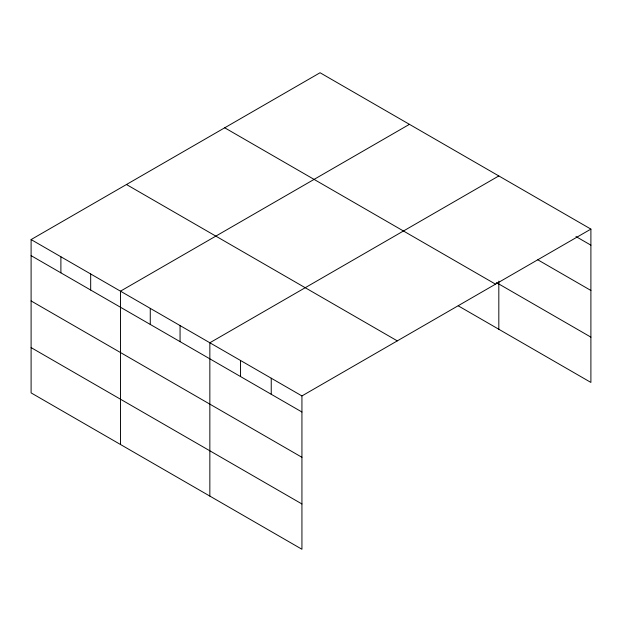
<?xml version="1.0" encoding="UTF-8"?>
<svg xmlns="http://www.w3.org/2000/svg" width="622" height="622" viewBox="0 0 622 622"><rect width="100%" height="100%" fill="white"/><g stroke="black" fill="none" stroke-linecap="round" stroke-linejoin="round"><path stroke-width="0.93" d="M590.9 229.106L320.066 72.743L31.1 239.571L31.1 392.894L301.934 549.257L301.934 395.934L590.9 229.106L590.9 382.429L458.266 305.853M409.439 124.338L120.474 291.174L120.474 444.497M498.821 175.94L209.847 342.776L209.847 496.099M575.964 236.554L590.9 245.169M537.805 259.809L590.9 290.466M496.333 282.536L590.9 337.132M224.705 127.798L495.54 284.161M126.46 184.516L397.295 340.879M31.1 239.571L301.934 395.934M31.1 255.642L301.934 412.005M31.1 300.939L301.934 457.302M31.1 347.605L301.934 503.968M498.821 281.113L498.821 329.263M271.239 378.215L271.239 394.286M240.543 360.496L240.543 376.567M180.061 325.57L180.061 341.641M150.267 308.372L150.267 324.443M90.68 273.975L90.68 290.039M60.894 256.777L60.894 272.84"/></g></svg>
